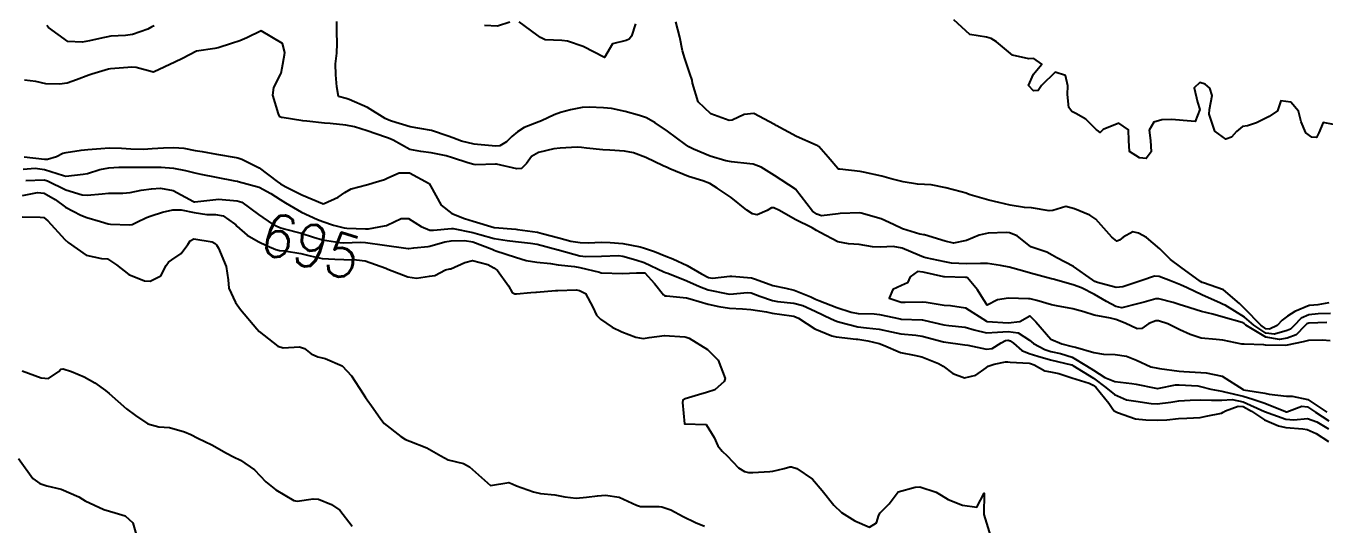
# Model space of a CAD drawing. Header units: metres. Extents: x 286371 to 293043, y 7462578 to 7466404.
# Drawn here: x 292609.2 to 292730.1, y 7462704.4 to 7462750.8 of the extents above; entities that cross this region are included whole.
import ezdxf
from ezdxf.enums import TextEntityAlignment as Align

# ---------------------------------------------------------------- set-up
doc = ezdxf.new("R2010")
doc.units = ezdxf.units.M
doc.header["$MEASUREMENT"] = 0
for name, color, linetype in [('Cotas', 45, 'Continuous'), ('Curvas de Nivel 1m', 11, 'Continuous'), ('Curvas de Nivel 5m', 15, 'Continuous')]:
    doc.layers.add(name, color=color, linetype=linetype)
doc.styles.add('Style-STANDARD', font='STANDARD.shx')

msp = doc.modelspace()

# ---------------------------------------------------------------- linework, layer by layer
at = {"layer": 'Curvas de Nivel 1m', "flags": 128}
for points, elevation in [([(292730.73, 7462723.99), (292729.59, 7462723.96), (292728.73, 7462723.88), (292727.99, 7462723.58), (292727.32, 7462722.86), (292727.02, 7462722.55), (292726.71, 7462722.41), (292725.51, 7462722.07), (292724.7, 7462722.18), (292723.6, 7462722.91), (292722.72, 7462723.65), (292720.92, 7462724.77), (292720.74, 7462724.85), (292720.47, 7462724.96), (292718.76, 7462725.73), (292717.37, 7462726.4), (292716.77, 7462726.66), (292715.82, 7462727.03), (292714.78, 7462727.43), (292714.35, 7462727.49), (292713.15, 7462727.07), (292712.87, 7462726.98), (292712.77, 7462726.95), (292711.39, 7462726.47), (292710.76, 7462726.41), (292709.04, 7462726.87), (292708.77, 7462726.99), (292708.56, 7462727.14), (292706.79, 7462728.37), (292705.23, 7462729.19), (292704.81, 7462729.42), (292704.31, 7462729.7), (292702.82, 7462730.19), (292701.54, 7462731.24), (292700.84, 7462731.51), (292700.55, 7462731.55), (292698.84, 7462731.48), (292697.99, 7462731.3), (292696.83, 7462730.8), (292695.62, 7462730.55), (292694.83, 7462730.72), (292692.91, 7462731.32), (292692.84, 7462731.33), (292692.49, 7462731.39), (292690.85, 7462731.89), (292690.01, 7462732.27), (292688.86, 7462732.8), (292687, 7462733.35), (292686.87, 7462733.36), (292685.06, 7462733.31), (292684.87, 7462733.29), (292683.3, 7462733.09), (292682.87, 7462733.24), (292682.49, 7462733.54), (292680.9, 7462735.56), (292678.92, 7462736.86), (292677.69, 7462737.61), (292676.94, 7462737.89), (292676.63, 7462737.94), (292674.94, 7462738.11), (292674.41, 7462738.2), (292672.95, 7462738.64), (292671.38, 7462739.29), (292670.96, 7462739.5), (292670.64, 7462739.72), (292668.98, 7462740.98), (292667.81, 7462741.76), (292667, 7462742.2), (292666.37, 7462742.42), (292665.01, 7462742.8), (292663.76, 7462743.08), (292663.01, 7462743.15), (292661.66, 7462743.21), (292661.01, 7462743.18), (292659.94, 7462742.95), (292659.01, 7462742.7), (292658.41, 7462742.5), (292657.22, 7462741.93), (292656.99, 7462741.84), (292655.62, 7462741.32), (292654.98, 7462740.92), (292654.47, 7462740.48), (292653.96, 7462739.98), (292653.35, 7462739.6), (292652.96, 7462739.59), (292651.27, 7462739.72), (292650.97, 7462739.75), (292649.78, 7462740.04), (292648.98, 7462740.34), (292648.54, 7462740.5), (292646.99, 7462741.03), (292645.88, 7462741.21), (292644.99, 7462741.38), (292643.25, 7462741.89), (292643, 7462741.98), (292642.66, 7462742.15), (292641.02, 7462743.18), (292639.3, 7462743.93), (292639.03, 7462744), (292638.33, 7462744.21), (292638.15, 7462745.11), (292638.06, 7462746.22), (292638.05, 7462747.25), (292638.16, 7462748.22), (292638.18, 7462749.14), (292638.17, 7462750.22), (292638.16, 7462751.19)], 693), ([(292654.29, 7462751.12), (292653.14, 7462750.73), (292651.92, 7462750.8)], 694), ([(292665.97, 7462750.96), (292665.62, 7462749.8), (292665.4, 7462749.52), (292665.12, 7462749.41), (292663.85, 7462749.09), (292663.09, 7462747.83), (292661.11, 7462748.86), (292659.66, 7462749.34), (292659.12, 7462749.4), (292657.57, 7462749.46), (292657.12, 7462749.68), (292656.8, 7462749.93), (292655.14, 7462751.16)], 694), ([(292730.58, 7462724.98), (292729.55, 7462724.82), (292728.81, 7462724.76), (292728.74, 7462724.75), (292727.41, 7462724.18), (292726.73, 7462723.75), (292726.22, 7462723.38), (292725.75, 7462722.88), (292725.06, 7462722.53), (292724.71, 7462722.57), (292724.24, 7462722.9), (292722.74, 7462724.44), (292722.25, 7462724.93), (292720.76, 7462726.2), (292718.89, 7462726.86), (292718.77, 7462726.9), (292718.63, 7462726.99), (292716.79, 7462728.3), (292715.82, 7462729.03), (292714.82, 7462730.01), (292713.58, 7462731.06), (292712.84, 7462731.47), (292712.33, 7462731.59), (292711.41, 7462731.1), (292711.09, 7462730.84), (292710.83, 7462730.74), (292710.36, 7462731.11), (292708.86, 7462732.78), (292708.31, 7462733.14), (292706.87, 7462733.75), (292706.09, 7462733.96), (292704.87, 7462733.59), (292704.51, 7462733.56), (292702.88, 7462733.82), (292702.24, 7462733.87), (292700.89, 7462734.08), (292699.83, 7462734.33), (292698.89, 7462734.54), (292697.15, 7462735.06), (292696.9, 7462735.15), (292696.78, 7462735.2), (292696.32, 7462735.32), (292694.91, 7462735.71), (292693.52, 7462735.98), (292692.91, 7462736.01), (292692.27, 7462736.04), (292690.92, 7462736.26), (292689.81, 7462736.55), (292688.92, 7462736.77), (292687.24, 7462737.16), (292686.93, 7462737.21), (292685.02, 7462737.42), (292684.93, 7462737.44), (292684.85, 7462737.51), (292683.92, 7462738.55), (292683.05, 7462739.53), (292682.97, 7462739.61), (292682.82, 7462739.68), (292680.98, 7462740.46), (292679.09, 7462741.5), (292678.99, 7462741.56), (292678.95, 7462741.6), (292677.01, 7462742.61), (292676.12, 7462742.53), (292675, 7462741.99), (292674.71, 7462741.95), (292673.01, 7462742.59), (292671.82, 7462743.7), (292671.31, 7462745.45), (292671.27, 7462745.71), (292671.06, 7462746.35), (292670.57, 7462747.72), (292670.37, 7462748.45), (292670.12, 7462749.73), (292669.73, 7462751.15)], 694), ([(292730.38, 7462723.15), (292728.72, 7462723.1), (292728.52, 7462723.03), (292728.35, 7462722.84), (292727.54, 7462722.01), (292726.7, 7462721.7), (292725.99, 7462721.58), (292724.7, 7462721.79), (292722.85, 7462722.92), (292722.72, 7462723.03), (292722.49, 7462723.15), (292720.72, 7462723.66), (292719.76, 7462723.94), (292718.73, 7462724.2), (292717.03, 7462724.72), (292716.74, 7462724.82), (292716.09, 7462725.02), (292714.75, 7462725.36), (292714.45, 7462725.35), (292713.38, 7462725.06), (292712.89, 7462724.93), (292712.74, 7462724.89), (292711.3, 7462724.54), (292710.74, 7462724.65), (292709.86, 7462725.12), (292708.75, 7462725.77), (292707.53, 7462726.38), (292706.77, 7462726.66), (292704.91, 7462727.19), (292704.77, 7462727.23), (292704.73, 7462727.24), (292702.78, 7462727.75), (292702.05, 7462727.97), (292700.79, 7462728.32), (292700, 7462728.48), (292698.79, 7462728.64), (292698.14, 7462728.64), (292696.79, 7462728.61), (292695.44, 7462728.7), (292694.8, 7462728.8), (292693.02, 7462729.17), (292692.81, 7462729.23), (292692.44, 7462729.39), (292690.82, 7462730.08), (292690, 7462730.25), (292688.82, 7462730.16), (292688.07, 7462730.21), (292686.83, 7462730.43), (292685.84, 7462730.48), (292684.83, 7462730.66), (292683.19, 7462731.53), (292682.85, 7462731.74), (292682.43, 7462731.96), (292680.86, 7462732.76), (292679.39, 7462733.59), (292678.88, 7462733.82), (292678.65, 7462733.82), (292678.24, 7462733.6), (292677.31, 7462733.17), (292676.87, 7462733.27), (292676.37, 7462733.63), (292674.89, 7462734.79), (292673.6, 7462735.67), (292672.91, 7462736.1), (292672.26, 7462736.34), (292670.92, 7462736.75), (292669.19, 7462737.48), (292668.93, 7462737.59), (292668.56, 7462737.75), (292666.95, 7462738.51), (292665.8, 7462738.94), (292664.95, 7462739.12), (292663.59, 7462739.19), (292662.95, 7462739.22), (292661.42, 7462739.4), (292660.96, 7462739.45), (292660.55, 7462739.47), (292658.96, 7462739.39), (292658.38, 7462739.33), (292656.95, 7462739), (292656.29, 7462738.6), (292655.83, 7462737.95), (292655.38, 7462737.51), (292654.93, 7462737.48), (292653.04, 7462737.89), (292652.93, 7462737.9), (292651.12, 7462737.84), (292650.93, 7462737.86), (292650.37, 7462738.03), (292648.94, 7462738.5), (292648.35, 7462738.66), (292646.96, 7462738.94), (292645.98, 7462739.08), (292644.96, 7462739.26), (292643.4, 7462740.14), (292642.98, 7462740.32), (292642.71, 7462740.42), (292640.99, 7462741.01), (292639.82, 7462741.36), (292638.99, 7462741.52), (292637.55, 7462741.67), (292637, 7462741.73), (292635.36, 7462741.9), (292635, 7462741.94), (292633.06, 7462742.24), (292633, 7462742.25), (292632.86, 7462742.3), (292632.73, 7462742.57), (292632.19, 7462744.31), (292632.3, 7462745.05), (292632.95, 7462746.3), (292632.98, 7462746.38), (292633.07, 7462746.88), (292633.3, 7462748.08), (292633.31, 7462748.29), (292633.11, 7462749.12), (292631.12, 7462750.32), (292629.79, 7462749.67), (292629.11, 7462749.38), (292628.35, 7462749.12), (292627.1, 7462748.74), (292626.81, 7462748.68), (292625.09, 7462748.41), (292623.78, 7462747.74), (292623.08, 7462747.38), (292621.15, 7462746.48), (292621.06, 7462746.47), (292620.95, 7462746.49), (292619.46, 7462746.9), (292619.07, 7462746.93), (292618.68, 7462746.91), (292617.07, 7462746.77), (292616.88, 7462746.74), (292616.26, 7462746.56), (292615.35, 7462746.28), (292615.06, 7462746.18), (292613.9, 7462745.74), (292613.05, 7462745.45), (292612.32, 7462745.34), (292611.05, 7462745.39), (292610.11, 7462745.58), (292609.05, 7462745.73)], 692), ([(292621.13, 7462750.77), (292620.93, 7462750.67), (292620.55, 7462750.48), (292619.12, 7462749.96), (292618.46, 7462749.87), (292617.11, 7462749.8), (292616.07, 7462749.6), (292615.11, 7462749.39), (292614.45, 7462749.24), (292613.1, 7462749.31), (292611.31, 7462750.63), (292611.13, 7462750.8)], 693), ([(292609.03, 7462738.57), (292610.94, 7462738.38), (292611.2, 7462738.37), (292612.03, 7462738.62), (292612.64, 7462738.92), (292612.95, 7462739), (292614.34, 7462739.19), (292614.95, 7462739.25), (292616.16, 7462739.35), (292616.96, 7462739.42), (292618.09, 7462739.39), (292618.96, 7462739.33), (292620.15, 7462739.31), (292620.96, 7462739.35), (292622.01, 7462739.42), (292622.96, 7462739.46), (292623.9, 7462739.38), (292624.96, 7462739.17), (292625.61, 7462739.07), (292626.95, 7462738.84), (292628.79, 7462738.51), (292628.95, 7462738.48), (292629.31, 7462738.35), (292630.93, 7462737.56), (292632.6, 7462736.3), (292632.91, 7462736.07), (292633.41, 7462735.78), (292634.9, 7462735.06), (292636.84, 7462734.24), (292636.88, 7462734.22), (292636.9, 7462734.21), (292636.97, 7462734.23), (292638.27, 7462734.84), (292638.9, 7462735.27), (292639.51, 7462735.59), (292640.91, 7462735.97), (292641.06, 7462736.02), (292641.54, 7462736.17), (292642.59, 7462736.48), (292642.92, 7462736.62), (292643.97, 7462737.09), (292644.93, 7462737.09), (292646.76, 7462736.09), (292646.9, 7462735.87), (292647.89, 7462734.07), (292648.86, 7462733.3), (292650.06, 7462732.83), (292650.85, 7462732.59), (292652.81, 7462732), (292652.84, 7462731.99), (292654.84, 7462731.84), (292654.98, 7462731.82), (292656.84, 7462731.57), (292657.3, 7462731.46), (292658.83, 7462731.04), (292659.97, 7462730.74), (292660.83, 7462730.61), (292661.56, 7462730.59), (292662.83, 7462730.63), (292663.62, 7462730.62), (292664.82, 7462730.5), (292666.41, 7462730.19), (292666.82, 7462730.08), (292667.75, 7462729.76), (292668.81, 7462729.34), (292669.45, 7462729.08), (292670.8, 7462728.47), (292672.12, 7462727.69), (292672.78, 7462727.36), (292673.17, 7462727.29), (292674.78, 7462727.47), (292674.96, 7462727.48), (292676.78, 7462727.33), (292677.18, 7462727.21), (292678.77, 7462726.61), (292679.98, 7462726.37), (292680.76, 7462726.17), (292682.31, 7462725.54), (292682.75, 7462725.34), (292683.07, 7462725.2), (292684.74, 7462724.56), (292686.09, 7462724.12), (292686.72, 7462724.01), (292688.21, 7462723.97), (292688.72, 7462723.91), (292690.64, 7462723.49), (292690.72, 7462723.48), (292692.68, 7462723.42), (292692.71, 7462723.41), (292692.84, 7462723.38), (292694.71, 7462722.94), (292695.18, 7462722.88), (292696.71, 7462722.73), (292697.54, 7462722.47), (292698.7, 7462722.19), (292699.72, 7462722.25), (292700.7, 7462722.32), (292701.64, 7462722.19), (292702.69, 7462721.53), (292703.07, 7462721.22), (292704.12, 7462720.65), (292704.67, 7462720.46), (292705.57, 7462720.28), (292706.67, 7462719.94), (292708.01, 7462719.14), (292708.65, 7462718.71), (292709.72, 7462718.04), (292710.63, 7462717.67), (292712.22, 7462717.49), (292712.63, 7462717.43), (292714.46, 7462717.05), (292714.62, 7462717.02), (292714.65, 7462717.02), (292714.76, 7462717.04), (292716.29, 7462717.36), (292716.63, 7462717.37), (292718.36, 7462717.26), (292718.63, 7462717.22), (292719.57, 7462716.97), (292720.62, 7462716.76), (292720.85, 7462716.72), (292722.61, 7462716.31), (292723.5, 7462716.03), (292724.61, 7462715.65), (292726.55, 7462714.87), (292726.59, 7462714.85), (292726.61, 7462714.85), (292726.66, 7462714.86), (292728.06, 7462715.38), (292728.6, 7462715.3), (292729.35, 7462714.82), (292730.57, 7462714.02)], 692), ([(292608.93, 7462737.42), (292610.05, 7462737.52), (292610.93, 7462737.39), (292612.69, 7462736.84), (292612.92, 7462736.79), (292614.54, 7462736.96), (292614.92, 7462737.04), (292616.08, 7462737.4), (292616.93, 7462737.56), (292617.85, 7462737.61), (292618.93, 7462737.63), (292619.8, 7462737.63), (292620.93, 7462737.62), (292621.79, 7462737.61), (292622.93, 7462737.53), (292624.06, 7462737.3), (292624.92, 7462737.09), (292625.48, 7462736.97), (292626.92, 7462736.68), (292628.67, 7462736.36), (292628.88, 7462736.32), (292628.91, 7462736.32), (292628.96, 7462736.3), (292630.91, 7462735.77), (292632.02, 7462735.18), (292632.89, 7462734.6), (292633.37, 7462734.29), (292634.87, 7462733.44), (292636.35, 7462732.75), (292636.86, 7462732.56), (292637.86, 7462732.22), (292638.84, 7462731.97), (292639.1, 7462731.94), (292640.84, 7462731.89), (292641.12, 7462731.89), (292642.6, 7462732.15), (292642.79, 7462732.2), (292642.85, 7462732.23), (292644.15, 7462732.83), (292644.85, 7462732.84), (292646.03, 7462732.1), (292646.84, 7462731.76), (292647.17, 7462731.75), (292648.84, 7462731.91), (292649, 7462731.9), (292650.84, 7462731.54), (292651.49, 7462731.36), (292652.83, 7462730.99), (292654.03, 7462730.78), (292654.82, 7462730.69), (292656.2, 7462730.56), (292656.82, 7462730.46), (292658.79, 7462729.93), (292658.81, 7462729.93), (292658.89, 7462729.9), (292660.81, 7462729.38), (292661.37, 7462729.3), (292662.81, 7462729.34), (292664.4, 7462729.4), (292664.81, 7462729.34), (292666.01, 7462728.99), (292666.8, 7462728.75), (292668.64, 7462727.89), (292668.79, 7462727.82), (292669, 7462727.74), (292670.77, 7462727.04), (292671.94, 7462726.52), (292672.76, 7462726.21), (292674.59, 7462725.82), (292674.76, 7462725.81), (292676.43, 7462725.95), (292676.76, 7462725.91), (292677.58, 7462725.61), (292678.75, 7462725.21), (292679.21, 7462725.13), (292680.75, 7462724.97), (292681.56, 7462724.73), (292682.73, 7462724.22), (292684.21, 7462723.51), (292684.71, 7462723.28), (292685.03, 7462723.18), (292686.7, 7462722.77), (292687.51, 7462722.66), (292688.7, 7462722.54), (292689.83, 7462722.29), (292690.69, 7462722.11), (292692.11, 7462721.97), (292692.69, 7462721.89), (292694.68, 7462721.35), (292696.68, 7462721.09), (292696.96, 7462721.04), (292698.67, 7462720.68), (292699.22, 7462720.74), (292700.04, 7462721.27), (292700.47, 7462721.48), (292700.69, 7462721.51), (292700.9, 7462721.47), (292701.19, 7462721.25), (292701.99, 7462720.55), (292702.67, 7462720.29), (292703.48, 7462720.03), (292704.66, 7462719.69), (292706.59, 7462719.23), (292706.65, 7462719.21), (292706.74, 7462719.16), (292708.64, 7462717.99), (292709.79, 7462717.12), (292710.61, 7462716.46), (292711.72, 7462715.97), (292712.61, 7462715.83), (292714.03, 7462715.62), (292714.6, 7462715.6), (292715.87, 7462715.76), (292716.61, 7462715.88), (292717.66, 7462715.94), (292718.61, 7462715.96), (292719.64, 7462715.94), (292720.61, 7462715.94), (292721.56, 7462715.99), (292722.61, 7462715.78), (292724.58, 7462714.89), (292724.59, 7462714.89), (292726.58, 7462714.17), (292727.32, 7462714.11), (292728.58, 7462714.24), (292729.47, 7462713.93), (292730.56, 7462713.27)], 693), ([(292609.2, 7462736.37), (292610.91, 7462736.43), (292611.19, 7462736.35), (292612.9, 7462735.52), (292614.42, 7462735.05), (292614.89, 7462735.01), (292616.3, 7462735.15), (292616.89, 7462735.21), (292618.22, 7462735.2), (292618.9, 7462735.26), (292619.93, 7462735.47), (292620.9, 7462735.6), (292621.72, 7462735.66), (292622.9, 7462735.44), (292624.81, 7462734.43), (292624.88, 7462734.39), (292624.92, 7462734.39), (292625.22, 7462734.42), (292626.89, 7462734.62), (292627.13, 7462734.63), (292628.89, 7462734.49), (292629.32, 7462734.35), (292630.87, 7462733.2), (292632.16, 7462732.3), (292632.85, 7462731.99), (292633.26, 7462731.87), (292634.84, 7462731.48), (292635.98, 7462731.1), (292636.83, 7462730.85), (292638.44, 7462730.6), (292638.82, 7462730.58), (292640.37, 7462730.63), (292640.82, 7462730.61), (292642.6, 7462730.36), (292642.82, 7462730.33), (292644.37, 7462730.12), (292644.81, 7462730.05), (292644.87, 7462730.05), (292645.32, 7462730.11), (292646.66, 7462730.24), (292646.82, 7462730.27), (292648.22, 7462730.67), (292648.82, 7462730.77), (292650.05, 7462730.81), (292650.82, 7462730.66), (292652.62, 7462730), (292652.81, 7462729.91), (292652.96, 7462729.84), (292654.8, 7462729.25), (292655.81, 7462728.94), (292656.8, 7462728.77), (292658.06, 7462728.65), (292658.79, 7462728.54), (292660.31, 7462728.37), (292660.79, 7462728.28), (292662.62, 7462727.85), (292662.78, 7462727.8), (292662.83, 7462727.79), (292664.78, 7462727.72), (292666.09, 7462727.79), (292666.78, 7462727.8), (292666.86, 7462727.77), (292667.74, 7462726.79), (292668.6, 7462725.75), (292668.68, 7462725.67), (292668.75, 7462725.64), (292668.86, 7462725.63), (292670.75, 7462725.46), (292671.07, 7462725.38), (292672.74, 7462724.87), (292673.76, 7462724.64), (292674.74, 7462724.51), (292675.95, 7462724.42), (292676.74, 7462724.38), (292678.19, 7462724.14), (292678.73, 7462724.03), (292680.51, 7462723.79), (292680.73, 7462723.74), (292681.16, 7462723.56), (292682.7, 7462722.56), (292684.28, 7462721.92), (292684.69, 7462721.84), (292686.54, 7462721.62), (292686.69, 7462721.61), (292687.64, 7462721.46), (292688.68, 7462721.21), (292689.08, 7462721.04), (292690.67, 7462720.38), (292691.95, 7462720.11), (292692.66, 7462719.97), (292694.22, 7462719.36), (292694.65, 7462719.11), (292695.56, 7462718.42), (292696.63, 7462718), (292697.7, 7462718.25), (292698.65, 7462718.94), (292698.85, 7462719.1), (292699.41, 7462719.28), (292700.44, 7462719.49), (292700.66, 7462719.51), (292700.88, 7462719.48), (292702.66, 7462719.38), (292702.78, 7462719.35), (292703.13, 7462719.22), (292704.11, 7462718.67), (292704.64, 7462718.58), (292705.41, 7462718.41), (292706.64, 7462718.01), (292708.25, 7462717.52), (292708.63, 7462717.33), (292708.86, 7462717.13), (292710.07, 7462715.64), (292710.45, 7462715.11), (292710.59, 7462714.95), (292710.89, 7462714.8), (292712.58, 7462714.21), (292713.53, 7462714.11), (292714.58, 7462714.08), (292715.5, 7462714.11), (292716.58, 7462714.22), (292717.34, 7462714.25), (292718.58, 7462714.33), (292719.14, 7462714.43), (292720.59, 7462714.73), (292720.74, 7462714.81), (292720.95, 7462714.95), (292722.14, 7462715.39), (292722.6, 7462715.33), (292723.37, 7462714.91), (292724.58, 7462714.09), (292725.9, 7462713.54), (292726.56, 7462713.39), (292728.15, 7462713.26), (292728.56, 7462713.21), (292729.39, 7462712.82), (292730.54, 7462712.1)], 694), ([(292608.86, 7462733.01), (292610.53, 7462732.97), (292610.86, 7462732.92), (292611.23, 7462732.63), (292612.83, 7462730.9), (292613.14, 7462730.6), (292614.81, 7462729.43), (292616.24, 7462729.12), (292616.8, 7462729.09), (292617.64, 7462728.53), (292618.78, 7462727.63), (292620.23, 7462727.04), (292620.77, 7462727.01), (292621.75, 7462727.5), (292622.27, 7462728.46), (292622.47, 7462728.79), (292622.8, 7462729.01), (292623.66, 7462729.59), (292624.28, 7462730.43), (292624.5, 7462730.76), (292624.83, 7462730.95), (292626.56, 7462730.67), (292626.83, 7462730.52), (292626.89, 7462730.46), (292626.94, 7462730.39), (292627.13, 7462730.07), (292627.84, 7462728.38), (292628.03, 7462727.12), (292628.09, 7462726.37), (292628.73, 7462725.01), (292629.2, 7462724.36), (292630.7, 7462722.57), (292630.92, 7462722.33), (292632.67, 7462720.95), (292633.16, 7462720.79), (292634.67, 7462720.9), (292635.14, 7462720.73), (292635.76, 7462720.25), (292636.4, 7462719.98), (292636.66, 7462719.91), (292637.07, 7462719.82), (292638.65, 7462719.13), (292639.53, 7462718.19), (292640.61, 7462716.52), (292640.84, 7462716.17), (292641.56, 7462715.19), (292642.26, 7462714.15), (292642.57, 7462713.75), (292644.12, 7462712.55), (292644.55, 7462712.28), (292644.95, 7462712.11), (292646.54, 7462711.49), (292647.85, 7462710.74), (292648.52, 7462710.39), (292649.97, 7462710.03), (292650.51, 7462709.74), (292652.48, 7462707.99), (292654.2, 7462708.26), (292654.49, 7462708.15), (292654.91, 7462707.96), (292656.47, 7462707.4), (292657.13, 7462707.26), (292658.46, 7462707.11), (292659.41, 7462706.94), (292660.46, 7462706.82), (292661.43, 7462706.89), (292662.46, 7462707.04), (292663.2, 7462707.1), (292664.46, 7462706.9), (292666.09, 7462706.15), (292666.45, 7462706.04), (292668.18, 7462706.03), (292668.45, 7462706.02), (292669.29, 7462705.74), (292670.43, 7462705.1), (292671.59, 7462704.54), (292672.42, 7462704.19)], 696), ([(292730.69, 7462721.47), (292730, 7462721.51), (292728.69, 7462721.48), (292728.19, 7462721.35), (292726.69, 7462721.04), (292726.52, 7462721.03), (292724.69, 7462721.06), (292724.51, 7462721.08), (292722.69, 7462721.13), (292722.46, 7462721.16), (292720.69, 7462721.51), (292720.09, 7462721.57), (292718.69, 7462721.71), (292717.67, 7462722.03), (292716.71, 7462722.49), (292715.59, 7462723.03), (292714.72, 7462723.32), (292714.45, 7462723.32), (292713.8, 7462723.06), (292713.17, 7462722.6), (292712.71, 7462722.56), (292711.6, 7462723.09), (292710.72, 7462723.45), (292710.25, 7462723.58), (292708.72, 7462723.86), (292707.74, 7462724.14), (292706.73, 7462724.44), (292705.22, 7462724.7), (292704.74, 7462724.81), (292703.36, 7462725.22), (292702.75, 7462725.36), (292702.59, 7462725.38), (292700.75, 7462725.44), (292699.7, 7462725.28), (292698.74, 7462724.79), (292698.41, 7462725.3), (292697.86, 7462726.21), (292696.92, 7462727.32), (292696.81, 7462727.36), (292696.77, 7462727.36), (292696.74, 7462727.36), (292694.77, 7462727.42), (292694.71, 7462727.42), (292692.78, 7462727.85), (292692.27, 7462727.91), (292691.57, 7462727.4), (292691.31, 7462726.86), (292690.77, 7462726.61), (292689.96, 7462726.23), (292689.62, 7462725.43), (292690.74, 7462725.07), (292691.1, 7462725.04), (292692.74, 7462725.08), (292693.07, 7462725.05), (292694.74, 7462724.77), (292695.32, 7462724.76), (292696.73, 7462724.54), (292698.67, 7462723.3), (292698.71, 7462723.27), (292698.74, 7462723.27), (292700.71, 7462723.12), (292701.78, 7462723.24), (292702.72, 7462723.77), (292703.28, 7462723.22), (292704.69, 7462721.6), (292705.7, 7462721.18), (292706.68, 7462720.94), (292706.97, 7462720.87), (292708.67, 7462720.38), (292709.58, 7462720.21), (292710.67, 7462720.17), (292711.73, 7462720.03), (292712.66, 7462719.67), (292714.01, 7462719.05), (292714.65, 7462718.9), (292714.81, 7462718.88), (292716.65, 7462718.63), (292717.06, 7462718.6), (292718.65, 7462718.51), (292719.14, 7462718.49), (292720.64, 7462718.17), (292722.59, 7462716.92), (292722.62, 7462716.91), (292722.64, 7462716.91), (292724.62, 7462716.57), (292725.02, 7462716.49), (292726.62, 7462716.29), (292727.16, 7462716.32), (292728.61, 7462716.01), (292730.38, 7462714.81)], 691), ([(292608.86, 7462718.66), (292610.63, 7462718), (292611.31, 7462717.95), (292612.26, 7462718.61), (292612.45, 7462718.81), (292612.65, 7462718.86), (292613.44, 7462718.59), (292614.63, 7462718.1), (292615.62, 7462717.56), (292616.61, 7462716.84), (292616.94, 7462716.54), (292618.58, 7462715.13), (292619.4, 7462714.5), (292620.56, 7462713.74), (292621.57, 7462713.46), (292622.56, 7462713.4), (292623.98, 7462713), (292624.55, 7462712.74), (292625.21, 7462712.41), (292626.53, 7462711.78), (292627.88, 7462711.01), (292628.52, 7462710.66), (292629.2, 7462710.35), (292630.5, 7462709.46), (292631.56, 7462708.32), (292632.47, 7462707.58), (292634.14, 7462706.6), (292634.46, 7462706.52), (292635.95, 7462706.76), (292636.46, 7462706.72), (292637.67, 7462706.23), (292638.45, 7462705.69), (292639.59, 7462704.2)], 697), ([(292608.51, 7462710.51), (292609.85, 7462708.64), (292610.48, 7462708.17), (292611.14, 7462707.96), (292612.47, 7462707.66), (292614.12, 7462706.92), (292614.46, 7462706.72), (292614.72, 7462706.57), (292616.44, 7462705.77), (292617.5, 7462705.46), (292618.43, 7462705.18), (292619.16, 7462704.5), (292619.48, 7462703.43)], 698)]:
    msp.add_lwpolyline(points, dxfattribs=dict(at, elevation=elevation))
at = {"layer": 'Curvas de Nivel 5m', "elevation": 695, "flags": 128}
for points in [[(292731, 7462741.58), (292730.04, 7462741.77), (292729.64, 7462740.81), (292729.42, 7462740.38), (292728.98, 7462740.4), (292728.44, 7462740.83), (292728.01, 7462741.83), (292727.74, 7462742.84), (292727.03, 7462743.66), (292726.1, 7462743.8), (292725.79, 7462742.87), (292725.01, 7462742.35), (292723.83, 7462741.74), (292722.99, 7462741.46), (292722.52, 7462741.41), (292721.97, 7462740.94), (292721.5, 7462740.42), (292720.97, 7462740.24), (292719.97, 7462740.97), (292719.44, 7462742.55), (292719.47, 7462742.98), (292719.72, 7462744.3), (292719.5, 7462744.98), (292719.06, 7462745.35), (292718.56, 7462745.5), (292718.02, 7462745), (292718.35, 7462743.68), (292718.56, 7462742.99), (292718.12, 7462741.88), (292717, 7462741.95), (292715.96, 7462742.07), (292715.01, 7462742.02), (292714.26, 7462741.8), (292713.85, 7462741.06), (292713.95, 7462740.09), (292714.03, 7462739.06), (292713.57, 7462738.44), (292712.95, 7462738.49), (292712, 7462739.09), (292711.96, 7462740.11), (292711.92, 7462741.09), (292711, 7462741.72), (292709.55, 7462741.13), (292709.27, 7462740.85), (292708.99, 7462741.05), (292708.91, 7462741.14), (292707.95, 7462742.09), (292707.02, 7462742.61), (292706.64, 7462742.79), (292706.36, 7462743.17), (292706.23, 7462744.37), (292706.27, 7462745.18), (292706.03, 7462746.14), (292705.07, 7462746.47), (292703.8, 7462745.21), (292703.51, 7462744.75), (292703.05, 7462744.74), (292702.59, 7462745.23), (292703.07, 7462746.27), (292703.83, 7462747.21), (292703.09, 7462747.73), (292702.62, 7462747.7), (292701.1, 7462748.05), (292699.62, 7462749.28), (292699.12, 7462749.59), (292698.69, 7462749.72), (292697.12, 7462749.98), (292695.65, 7462751.34)], [(292608.89, 7462734.98), (292610.28, 7462735.26), (292610.89, 7462735.19), (292611.91, 7462734.62), (292612.87, 7462733.9), (292614.3, 7462733.14), (292614.86, 7462732.94), (292616.14, 7462732.56), (292616.85, 7462732.36), (292617.08, 7462732.31), (292618.85, 7462732.24), (292619.08, 7462732.28), (292619.52, 7462732.5), (292620.43, 7462732.92), (292620.86, 7462733.09), (292621.91, 7462733.42), (292622.87, 7462733.66), (292623.67, 7462733.65), (292624.87, 7462733.4), (292626.04, 7462733.23), (292626.87, 7462733.23), (292627.58, 7462733.1), (292628.63, 7462732.36), (292628.74, 7462732.24), (292628.85, 7462732.13), (292629.8, 7462731.3), (292630.83, 7462730.69), (292631.67, 7462730.31), (292632.47, 7462729.95), (292632.82, 7462729.87), (292633.27, 7462729.83), (292634.8, 7462729.6), (292635.67, 7462729.38), (292636.8, 7462729.13), (292637.96, 7462729.06), (292638.8, 7462729.03), (292639.98, 7462729), (292640.79, 7462728.89), (292642.72, 7462728.21), (292642.78, 7462728.19), (292642.92, 7462728.14), (292644.77, 7462727.41), (292645.57, 7462727.3), (292646.78, 7462727.49), (292647.3, 7462727.55), (292648.29, 7462728.06), (292648.69, 7462728.15), (292648.79, 7462728.17), (292650.07, 7462728.76), (292650.8, 7462728.92), (292652.23, 7462728.56), (292652.79, 7462728.26), (292653.14, 7462727.99), (292654.14, 7462726.59), (292654.51, 7462725.97), (292654.75, 7462725.84), (292654.9, 7462725.82), (292656.24, 7462725.94), (292656.71, 7462725.98), (292656.75, 7462725.98), (292658.53, 7462726.14), (292658.76, 7462726.15), (292660.45, 7462726.19), (292660.76, 7462726.15), (292661.34, 7462725.87), (292662.01, 7462724.58), (292662.34, 7462723.85), (292662.72, 7462723.47), (292663.8, 7462722.74), (292664.7, 7462722.28), (292666.02, 7462721.79), (292666.69, 7462721.67), (292667.25, 7462721.77), (292668.7, 7462721.96), (292670.59, 7462721.82), (292670.7, 7462721.81), (292670.98, 7462721.71), (292672.68, 7462720.65), (292673.69, 7462719.67), (292674.33, 7462717.96), (292674.25, 7462717.66), (292673.39, 7462716.89), (292672.61, 7462716.65), (292671.86, 7462716.44), (292670.6, 7462716.07), (292670.39, 7462715.94), (292670.37, 7462715.73), (292670.56, 7462713.72), (292672.56, 7462713.68), (292673.32, 7462712.46), (292673.66, 7462711.67), (292674.05, 7462711.19), (292674.52, 7462710.76), (292675.59, 7462709.64), (292676.15, 7462709.28), (292676.5, 7462709.19), (292676.93, 7462709.19), (292678.5, 7462709.28), (292678.77, 7462709.32), (292679.85, 7462709.57), (292680.35, 7462709.73), (292680.51, 7462709.73), (292681.02, 7462709.56), (292682.49, 7462708.58), (292683.39, 7462707.52), (292684.45, 7462706.16), (292685.18, 7462705.49), (292686.43, 7462704.69), (292687.77, 7462704.11), (292688.43, 7462704.51), (292688.65, 7462705.23), (292688.78, 7462705.44), (292689.61, 7462706.27), (292690.47, 7462707.41), (292692.03, 7462707.85), (292692.48, 7462707.87), (292694.01, 7462707.36), (292694.47, 7462707.1), (292695.11, 7462706.7), (292696.46, 7462706.16), (292697.79, 7462705.97), (292698.47, 7462707.29), (292698.44, 7462705.29), (292699.06, 7462703.28)]]:
    msp.add_lwpolyline(points, dxfattribs=at)

# ---------------------------------------------------------------- texts
at = {"layer": 'Cotas', "style": 'Style-STANDARD'}
msp.add_text('695', height=4, rotation=342.9774, dxfattribs=at).set_placement((292635.77, 7462730.3, 695), align=Align.MIDDLE_CENTER)

doc.saveas('drawing.dxf')
